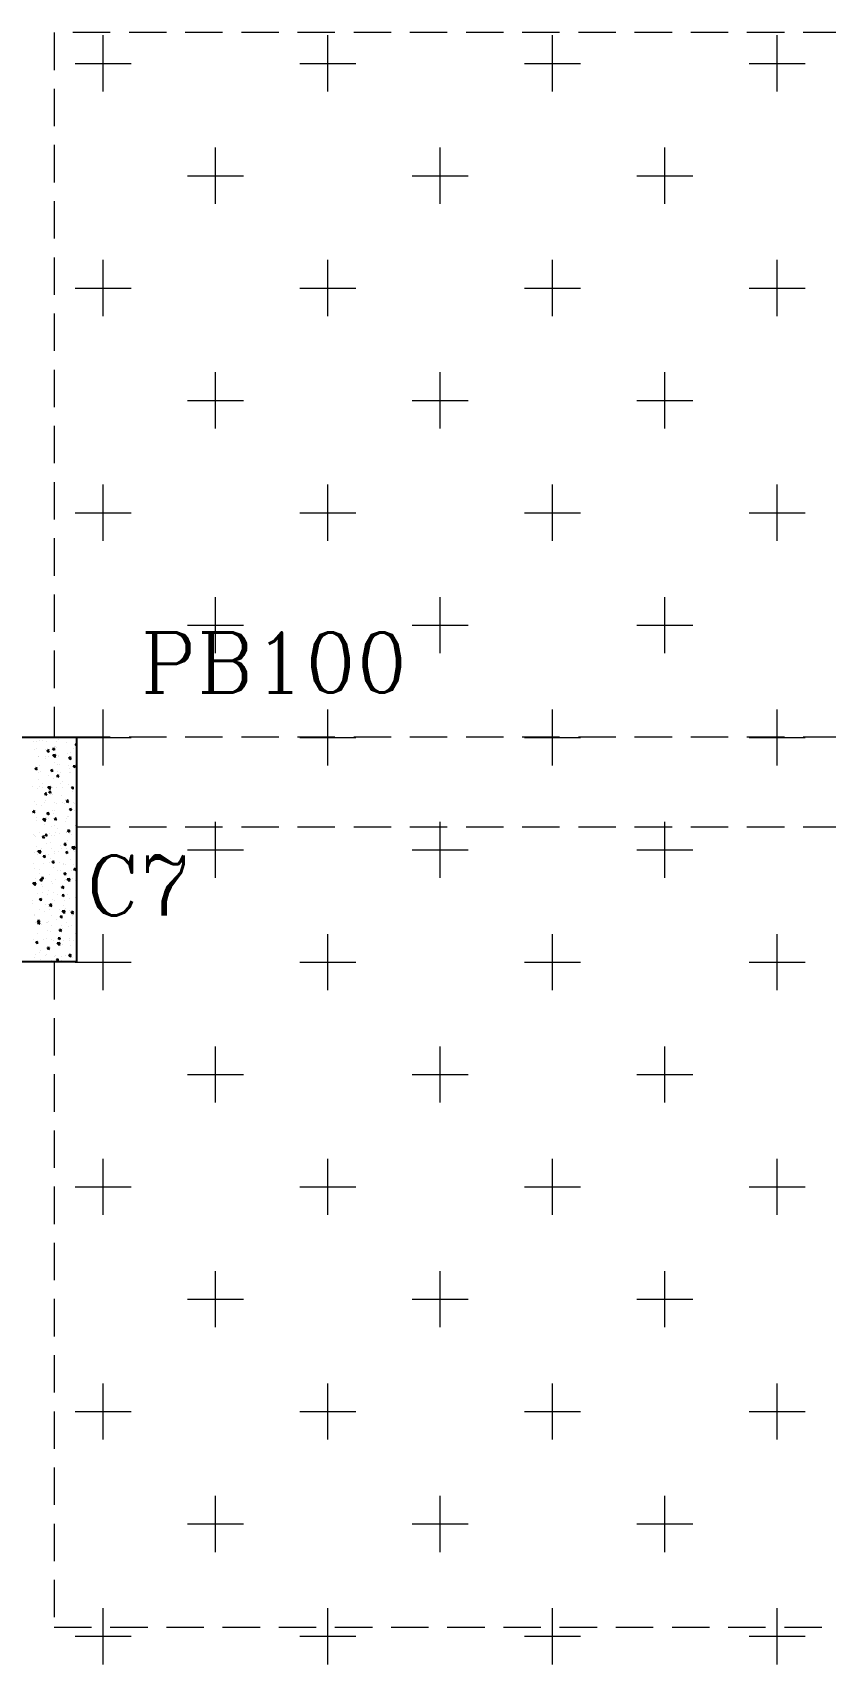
# Model space of a CAD drawing. Header units: millimetres. Extents: x 331487 to 517269, y 198509 to 399936.
# Drawn here: x 387893 to 390540, y 376749 to 382196 of the extents above; entities that cross this region are included whole.
import ezdxf

# ---------------------------------------------------------------- set-up
doc = ezdxf.new("R2010")
doc.units = ezdxf.units.MM
doc.header["$MEASUREMENT"] = 0
doc.linetypes.add('DASHED2', pattern=[0.375, 0.25, -0.125])
doc.layers.add('BEAM', color=1, linetype='Continuous', lineweight=5)
doc.layers.add('COLUMN', color=6, linetype='Continuous')
doc.styles.add('RC', font='romanc.shx', dxfattribs={"height": 200})

msp = doc.modelspace()

# ---------------------------------------------------------------- linework, layer by layer
at = {"layer": 'BEAM', "linetype": 'DASHED2', "ltscale": 500}
for p, q in [((387965.1, 382195.7), (387965.1, 379844)), ((393590.1, 382195.7), (387965.1, 382195.7)), ((393590.1, 379844), (388040.1, 379844)), ((393590.1, 379544), (388040.1, 379544)), ((387965.1, 379094), (387965.1, 376874)), ((387965.1, 376874), (393590.1, 376874))]:
    msp.add_line(p, q, dxfattribs=at)
at = {"layer": 'BEAM', "color": 253, "linetype": 'Continuous', "ltscale": 750}
for p, q in [((388128.6, 381999.5), (388128.6, 382187)), ((388878.6, 381999.5), (388878.6, 382187)), ((389628.6, 381999.5), (389628.6, 382187)), ((390378.6, 381999.5), (390378.6, 382187)), ((388034.8, 382093.2), (388222.3, 382093.2)), ((388784.8, 382093.2), (388972.3, 382093.2)), ((389534.8, 382093.2), (389722.3, 382093.2)), ((390284.8, 382093.2), (390472.3, 382093.2)), ((388503.6, 381624.5), (388503.6, 381812)), ((389253.6, 381624.5), (389253.6, 381812)), ((390003.6, 381624.5), (390003.6, 381812)), ((388409.8, 381718.2), (388597.3, 381718.2)), ((389159.8, 381718.2), (389347.3, 381718.2)), ((389909.8, 381718.2), (390097.3, 381718.2)), ((388128.6, 381249.5), (388128.6, 381437)), ((388878.6, 381249.5), (388878.6, 381437)), ((389628.6, 381249.5), (389628.6, 381437)), ((390378.6, 381249.5), (390378.6, 381437)), ((388034.8, 381343.2), (388222.3, 381343.2)), ((388784.8, 381343.2), (388972.3, 381343.2)), ((389534.8, 381343.2), (389722.3, 381343.2)), ((390284.8, 381343.2), (390472.3, 381343.2)), ((388503.6, 380874.5), (388503.6, 381062)), ((389253.6, 380874.5), (389253.6, 381062)), ((390003.6, 380874.5), (390003.6, 381062)), ((388409.8, 380968.2), (388597.3, 380968.2)), ((389159.8, 380968.2), (389347.3, 380968.2)), ((389909.8, 380968.2), (390097.3, 380968.2)), ((388128.6, 380499.5), (388128.6, 380687)), ((388878.6, 380499.5), (388878.6, 380687)), ((389628.6, 380499.5), (389628.6, 380687)), ((390378.6, 380499.5), (390378.6, 380687)), ((388034.8, 380593.2), (388222.3, 380593.2)), ((388784.8, 380593.2), (388972.3, 380593.2)), ((389534.8, 380593.2), (389722.3, 380593.2)), ((390284.8, 380593.2), (390472.3, 380593.2)), ((388503.6, 380124.5), (388503.6, 380312)), ((389253.6, 380124.5), (389253.6, 380312)), ((390003.6, 380124.5), (390003.6, 380312)), ((388409.8, 380218.2), (388597.3, 380218.2)), ((389159.8, 380218.2), (389347.3, 380218.2)), ((389909.8, 380218.2), (390097.3, 380218.2)), ((388128.6, 379844), (388128.6, 379937)), ((388878.6, 379844), (388878.6, 379937)), ((389628.6, 379844), (389628.6, 379937)), ((390378.6, 379844), (390378.6, 379937)), ((388040.1, 379843.2), (388222.3, 379843.2)), ((388128.6, 379749.5), (388128.6, 379844)), ((388784.8, 379843.2), (388972.3, 379843.2)), ((388878.6, 379749.5), (388878.6, 379844)), ((389534.8, 379843.2), (389722.3, 379843.2)), ((389628.6, 379749.5), (389628.6, 379844)), ((390284.8, 379843.2), (390472.3, 379843.2)), ((390378.6, 379749.5), (390378.6, 379844)), ((388503.6, 379544), (388503.6, 379562)), ((389253.6, 379544), (389253.6, 379562)), ((390003.6, 379544), (390003.6, 379562)), ((388503.6, 379374.5), (388503.6, 379544)), ((389253.6, 379374.5), (389253.6, 379544)), ((390003.6, 379374.5), (390003.6, 379544)), ((388409.8, 379468.2), (388597.3, 379468.2)), ((389159.8, 379468.2), (389347.3, 379468.2)), ((389909.8, 379468.2), (390097.3, 379468.2)), ((388128.6, 378999.5), (388128.6, 379187)), ((388878.6, 378999.5), (388878.6, 379187)), ((389628.6, 378999.5), (389628.6, 379187)), ((390378.6, 378999.5), (390378.6, 379187)), ((388034.8, 379093.2), (388222.3, 379093.2)), ((388784.8, 379093.2), (388972.3, 379093.2)), ((389534.8, 379093.2), (389722.3, 379093.2)), ((390284.8, 379093.2), (390472.3, 379093.2)), ((388503.6, 378624.5), (388503.6, 378812)), ((389253.6, 378624.5), (389253.6, 378812)), ((390003.6, 378624.5), (390003.6, 378812)), ((388409.8, 378718.2), (388597.3, 378718.2)), ((389159.8, 378718.2), (389347.3, 378718.2)), ((389909.8, 378718.2), (390097.3, 378718.2)), ((388128.6, 378249.5), (388128.6, 378437)), ((388878.6, 378249.5), (388878.6, 378437)), ((389628.6, 378249.5), (389628.6, 378437)), ((390378.6, 378249.5), (390378.6, 378437)), ((388034.8, 378343.2), (388222.3, 378343.2)), ((388784.8, 378343.2), (388972.3, 378343.2)), ((389534.8, 378343.2), (389722.3, 378343.2)), ((390284.8, 378343.2), (390472.3, 378343.2)), ((388503.6, 377874.5), (388503.6, 378062)), ((389253.6, 377874.5), (389253.6, 378062)), ((390003.6, 377874.5), (390003.6, 378062)), ((388409.8, 377968.2), (388597.3, 377968.2)), ((389159.8, 377968.2), (389347.3, 377968.2)), ((389909.8, 377968.2), (390097.3, 377968.2)), ((388128.6, 377499.5), (388128.6, 377687)), ((388878.6, 377499.5), (388878.6, 377687)), ((389628.6, 377499.5), (389628.6, 377687)), ((390378.6, 377499.5), (390378.6, 377687)), ((388034.8, 377593.2), (388222.3, 377593.2)), ((388784.8, 377593.2), (388972.3, 377593.2)), ((389534.8, 377593.2), (389722.3, 377593.2)), ((390284.8, 377593.2), (390472.3, 377593.2)), ((388503.6, 377124.5), (388503.6, 377312)), ((389253.6, 377124.5), (389253.6, 377312)), ((390003.6, 377124.5), (390003.6, 377312)), ((388409.8, 377218.2), (388597.3, 377218.2)), ((389159.8, 377218.2), (389347.3, 377218.2)), ((389909.8, 377218.2), (390097.3, 377218.2)), ((388128.6, 376874), (388128.6, 376937)), ((388878.6, 376874), (388878.6, 376937)), ((389628.6, 376874), (389628.6, 376937)), ((390378.6, 376874), (390378.6, 376937)), ((388034.8, 376843.2), (388222.3, 376843.2)), ((388128.6, 376749.5), (388128.6, 376874)), ((388784.8, 376843.2), (388972.3, 376843.2)), ((388878.6, 376749.5), (388878.6, 376874)), ((389534.8, 376843.2), (389722.3, 376843.2)), ((389628.6, 376749.5), (389628.6, 376874)), ((390284.8, 376843.2), (390472.3, 376843.2)), ((390378.6, 376749.5), (390378.6, 376874))]:
    msp.add_line(p, q, dxfattribs=at)
at = {"layer": 'COLUMN'}
for p, q in [((387590.1, 379844), (388040.1, 379844)), ((388040.1, 379844), (388040.1, 379094)), ((388040.1, 379094), (387590.1, 379094))]:
    msp.add_line(p, q, dxfattribs=at)
at = {"layer": 'COLUMN', "color": 2, "linetype": 'Continuous'}
for p, q in [((387895.2, 379829.5), (387895.2, 379829.5)), ((387906.5, 379831.1), (387906.5, 379831.1)), ((387916.5, 379833.4), (387916.5, 379833.4)), ((387926.6, 379831.4), (387926.6, 379831.4)), ((387929.6, 379841), (387929.6, 379841)), ((387939.8, 379829.9), (387939.8, 379829.9)), ((387973, 379828.7), (387973, 379828.7)), ((387981.1, 379835.1), (387981.1, 379835.1)), ((388006.3, 379827.5), (388006.3, 379827.5)), ((388040.1, 379820.1), (388035.3, 379819.2)), ((388040.1, 379815.1), (388035.3, 379819.2)), ((388039.6, 379826.3), (388039.6, 379826.3)), ((388039.6, 379825.3), (388039.6, 379825.3)), ((387898.5, 379804.4), (387898.5, 379804.4)), ((387904.6, 379807.4), (387904.6, 379807.4)), ((387912.9, 379780.6), (387912.9, 379780.6)), ((387914.3, 379780.1), (387914.3, 379780.1)), ((387934.6, 379803.2), (387934.6, 379803.2)), ((387936.6, 379773), (387936.6, 379773)), ((387937.9, 379778.1), (387937.9, 379778.1)), ((387945.5, 379794.5), (387942.9, 379801.5)), ((387948.9, 379799.5), (387942.9, 379801.5)), ((387945.5, 379794.5), (387948.9, 379799.5)), ((387946.2, 379779.4), (387946.2, 379779.4)), ((387966.3, 379806.5), (387960.1, 379805.3)), ((387965.8, 379800.5), (387960.1, 379805.3)), ((387969.8, 379784.9), (387960.3, 379783.8)), ((387968.5, 379776), (387960.4, 379783.8)), ((387965.8, 379800.5), (387966.3, 379806.5)), ((387967.6, 379814), (387967.6, 379814)), ((387968.5, 379776), (387969.8, 379784.9)), ((387969.1, 379814.7), (387969.1, 379814.7)), ((387971.6, 379811.2), (387971.6, 379811.2)), ((387974.1, 379776.9), (387974.1, 379776.9)), ((387978.8, 379781.7), (387978.8, 379781.7)), ((387979.4, 379778.2), (387979.4, 379778.2)), ((388008.5, 379788.4), (388008.5, 379788.4)), ((388012.7, 379777), (388012.7, 379777)), ((388018.1, 379770.2), (388015.4, 379777.2)), ((388021.4, 379775.2), (388015.4, 379777.2)), ((388018.1, 379770.2), (388021.4, 379775.2)), ((388018.5, 379794.1), (388018.5, 379794.1)), ((388031.3, 379807.1), (388031.3, 379807.1)), ((387905.3, 379734.8), (387902.6, 379741.8)), ((387908.6, 379739.8), (387902.6, 379741.8)), ((387905.3, 379734.8), (387908.6, 379739.8)), ((387906.8, 379741.3), (387906.8, 379741.3)), ((387912, 379726.7), (387912, 379726.7)), ((387914.7, 379749.1), (387914.7, 379749.1)), ((387919.9, 379729.3), (387919.9, 379729.3)), ((387946.2, 379715), (387946.2, 379715)), ((387946.6, 379714.7), (387946.6, 379714.7)), ((387953.2, 379728), (387953.2, 379728)), ((387960.1, 379734.7), (387953.8, 379733.6)), ((387959.5, 379728.7), (387953.8, 379733.6)), ((387959.5, 379728.7), (387960.1, 379734.7)), ((387965.4, 379760.6), (387965.4, 379760.6)), ((387977.8, 379710.5), (387975.1, 379717.5)), ((387981.2, 379715.5), (387975.1, 379717.5)), ((387976.5, 379728.3), (387976.5, 379728.3)), ((387977.4, 379751.8), (387977.4, 379751.8)), ((387977.8, 379710.5), (387981.1, 379715.5)), ((387981.6, 379752.9), (387981.6, 379752.9)), ((387986.5, 379726.8), (387986.5, 379726.8)), ((388013.5, 379750.5), (388013.5, 379750.5)), ((388016.2, 379740.7), (388016.2, 379740.7)), ((388016.8, 379725.5), (388016.8, 379725.5)), ((388019.8, 379725.6), (388019.8, 379725.6)), ((388035.3, 379748.6), (388029, 379747.4)), ((388034.8, 379742.6), (388029, 379747.4)), ((388034.8, 379742.6), (388035.3, 379748.6)), ((387894.1, 379678.5), (387894.1, 379678.5)), ((387909.8, 379673.3), (387909.8, 379673.3)), ((387911.8, 379703.4), (387911.8, 379703.4)), ((387915.1, 379678.4), (387915.1, 379678.4)), ((387924.7, 379690.8), (387924.7, 379690.8)), ((387927.4, 379677.3), (387927.4, 379677.3)), ((387937.5, 379650.8), (387934.8, 379657.8)), ((387940.9, 379655.8), (387934.8, 379657.8)), ((387937.5, 379650.8), (387940.9, 379655.8)), ((387953.3, 379678.2), (387943.8, 379677.1)), ((387951.9, 379669.3), (387943.8, 379677.1)), ((387953.8, 379663), (387947.5, 379661.8)), ((387953.3, 379657), (387947.5, 379661.8)), ((387951.2, 379677.1), (387951.2, 379677.1)), ((387951.9, 379669.3), (387953.3, 379678.2)), ((387953.3, 379657), (387953.8, 379663)), ((387956.6, 379656.4), (387956.6, 379656.4)), ((387960.7, 379676.1), (387960.7, 379676.1)), ((387963.1, 379707.2), (387963.1, 379707.2)), ((387974.3, 379674.9), (387974.3, 379674.9)), ((387985.7, 379688.7), (387985.7, 379688.7)), ((387991.6, 379694.6), (387991.6, 379694.6)), ((387994, 379674.9), (387994, 379674.9)), ((388013.9, 379687.3), (388013.9, 379687.3)), ((388029, 379676.9), (388022.7, 379675.7)), ((388028.5, 379670.9), (388022.7, 379675.7)), ((388025.1, 379662.4), (388025.1, 379662.4)), ((388027.3, 379673.7), (388027.3, 379673.7)), ((388028.5, 379670.9), (388029, 379676.9)), ((387900.5, 379628), (387900.5, 379628)), ((387907.5, 379619.9), (387907.5, 379619.9)), ((387923.4, 379615.2), (387923.4, 379615.2)), ((387933.8, 379626.8), (387933.8, 379626.8)), ((387934.7, 379632.4), (387934.7, 379632.4)), ((387954.5, 379652.1), (387954.5, 379652.1)), ((387958.6, 379600.4), (387958.6, 379600.4)), ((387960.9, 379653.8), (387960.9, 379653.8)), ((387967.1, 379625.6), (387967.1, 379625.6)), ((387972, 379621.5), (387972, 379621.5)), ((387990.7, 379650.8), (387990.7, 379650.8)), ((387993.9, 379625.8), (387993.9, 379625.8)), ((388000.4, 379624.4), (388000.4, 379624.4)), ((388001.6, 379636.3), (388001.6, 379636.3)), ((388010, 379626.5), (388007.4, 379633.5)), ((388013.4, 379631.5), (388007.4, 379633.5)), ((388010, 379626.5), (388013.4, 379631.5)), ((388011.7, 379633.9), (388011.7, 379633.9)), ((388022.7, 379605.1), (388016.5, 379604)), ((388022.2, 379599.2), (388016.5, 379604)), ((388022.2, 379599.2), (388022.7, 379605.1)), ((388030.1, 379624.5), (388030.1, 379624.5)), ((388033.7, 379623.2), (388033.7, 379623.2)), ((387897.3, 379591.1), (387894.6, 379598.1)), ((387900.6, 379596.1), (387894.6, 379598.1)), ((387897.3, 379591.1), (387900.6, 379596.1)), ((387905.2, 379566.5), (387905.2, 379566.5)), ((387907.6, 379576.7), (387907.6, 379576.7)), ((387936.7, 379571.5), (387927.2, 379570.4)), ((387935.4, 379562.6), (387927.3, 379570.4)), ((387928.4, 379577.3), (387928.4, 379577.3)), ((387931.7, 379552.3), (387931.7, 379552.3)), ((387935.4, 379562.6), (387936.7, 379571.5)), ((387940.8, 379575.5), (387940.8, 379575.5)), ((387947.5, 379591.3), (387941.2, 379590.1)), ((387947, 379585.3), (387941.2, 379590.1)), ((387944.7, 379574.1), (387944.7, 379574.1)), ((387947, 379585.3), (387947.5, 379591.3)), ((387956.3, 379547.1), (387956.3, 379547.1)), ((387962.8, 379588.9), (387962.8, 379588.9)), ((387966.6, 379598.1), (387966.6, 379598.1)), ((387969.8, 379566.8), (387967.1, 379573.8)), ((387973.1, 379571.8), (387967.1, 379573.8)), ((387967.8, 379551), (387967.8, 379551)), ((387969.8, 379566.8), (387973.1, 379571.8)), ((387969.8, 379568.1), (387969.8, 379568.1)), ((387974.1, 379574.3), (387974.1, 379574.3)), ((388002.3, 379562.6), (388002.3, 379562.6)), ((388007.4, 379573), (388007.4, 379573)), ((388009.4, 379580.5), (388009.4, 379580.5)), ((388011.7, 379578), (388011.7, 379578)), ((388033.4, 379599.5), (388033.4, 379599.5)), ((388040.1, 379548.1), (388039.6, 379549.5)), ((388040.1, 379549.3), (388039.6, 379549.5)), ((387895, 379519.9), (387895, 379519.9)), ((387900.5, 379515.5), (387900.5, 379515.5)), ((387903, 379513.2), (387903, 379513.2)), ((387915.1, 379524.7), (387915.1, 379524.7)), ((387929.5, 379507.1), (387926.8, 379514.1)), ((387932.9, 379512.1), (387926.8, 379514.1)), ((387929.5, 379507.1), (387932.9, 379512.1)), ((387941.2, 379519.5), (387935, 379518.4)), ((387940.7, 379513.6), (387935, 379518.4)), ((387940.7, 379513.6), (387941.2, 379519.5)), ((387948.3, 379523.5), (387948.3, 379523.5)), ((387954.1, 379493.7), (387954.1, 379493.7)), ((387954.7, 379515.8), (387954.7, 379515.8)), ((387967.5, 379514.8), (387967.5, 379514.8)), ((387971.1, 379526), (387971.1, 379526)), ((387976.7, 379539.8), (387976.7, 379539.8)), ((387981.6, 379522.3), (387981.6, 379522.3)), ((388007.2, 379527.2), (388007.2, 379527.2)), ((388007.2, 379524.7), (388007.2, 379524.7)), ((388016.5, 379533.4), (388010.2, 379532.3)), ((388015.9, 379527.4), (388010.2, 379532.3)), ((388010.5, 379499.7), (388010.5, 379499.7)), ((388014.9, 379521.1), (388014.9, 379521.1)), ((388015.9, 379527.4), (388016.4, 379533.4)), ((388021.7, 379519.6), (388021.7, 379519.6)), ((387900.7, 379459.8), (387900.7, 379459.8)), ((387905, 379461.6), (387905, 379461.6)), ((387905.5, 379477.6), (387905.5, 379477.6)), ((387908.8, 379452.6), (387908.8, 379452.6)), ((387920.2, 379464.8), (387910.7, 379463.7)), ((387918.8, 379455.9), (387910.7, 379463.6)), ((387918.8, 379455.9), (387920.2, 379464.8)), ((387921.5, 379474.2), (387921.5, 379474.2)), ((387935, 379447.8), (387928.7, 379446.7)), ((387934.4, 379441.8), (387928.7, 379446.7)), ((387934.4, 379441.8), (387935, 379447.8)), ((387940, 379489.2), (387940, 379489.2)), ((387945, 379451.3), (387945, 379451.3)), ((387951.8, 379440.3), (387951.8, 379440.3)), ((387954.7, 379473), (387954.7, 379473)), ((387964.7, 379457.5), (387964.7, 379457.5)), ((387965.3, 379461.4), (387965.3, 379461.4)), ((387979.4, 379462.9), (387979.4, 379462.9)), ((387986.7, 379481.5), (387986.7, 379481.5)), ((387988, 379471.8), (387988, 379471.8)), ((388002, 379482.8), (387999.4, 379489.8)), ((388005.4, 379487.7), (387999.4, 379489.8)), ((388002, 379482.8), (388005.4, 379487.7)), ((388010.2, 379461.7), (388003.9, 379460.5)), ((388009.6, 379455.7), (388003.9, 379460.5)), ((388004.9, 379473.8), (388004.9, 379473.8)), ((388009.6, 379455.7), (388010.2, 379461.7)), ((388018.9, 379436.5), (388018.9, 379436.5)), ((388021.3, 379470.6), (388021.3, 379470.6)), ((388034.1, 379478), (388024.7, 379476.9)), ((388032.8, 379469.1), (388024.7, 379476.9)), ((388031.7, 379461.3), (388031.7, 379461.3)), ((388032.8, 379469.1), (388034.1, 379478)), ((387895.2, 379424.1), (387895.2, 379424.1)), ((387898.5, 379406.4), (387898.5, 379406.4)), ((387915.1, 379403.3), (387915.1, 379403.3)), ((387917.1, 379389.4), (387917.1, 379389.4)), ((387928.5, 379422.9), (387928.5, 379422.9)), ((387948.3, 379426.2), (387948.3, 379426.2)), ((387949.6, 379386.9), (387949.6, 379386.9)), ((387961.8, 379423.1), (387959.1, 379430.1)), ((387965.1, 379428.1), (387959.1, 379430.1)), ((387961.8, 379423.1), (387965.1, 379428.1)), ((387961.8, 379421.7), (387961.8, 379421.7)), ((387963, 379408), (387963, 379408)), ((387974.7, 379399.2), (387974.7, 379399.2)), ((387984.4, 379425), (387984.4, 379425)), ((387987.7, 379399.9), (387987.7, 379399.9)), ((387995.1, 379420.5), (387995.1, 379420.5)), ((387996.7, 379423.1), (387996.7, 379423.1)), ((388003.9, 379390), (387997.6, 379388.8)), ((388003.4, 379384), (387997.6, 379388.8)), ((388002.7, 379420.4), (388002.7, 379420.4)), ((388003.4, 379384), (388003.9, 379390)), ((388023.8, 379398.7), (388023.8, 379398.7)), ((388028.4, 379419.2), (388028.4, 379419.2)), ((388034.3, 379398.8), (388031.6, 379405.8)), ((388037.6, 379403.7), (388031.6, 379405.8)), ((388034.3, 379398.8), (388037.6, 379403.7)), ((387903.6, 379358), (387894.1, 379356.9)), ((387902.3, 379349.1), (387894.1, 379356.9)), ((387896.2, 379353), (387896.2, 379353)), ((387902.3, 379349.1), (387903.6, 379358)), ((387902.7, 379372.2), (387902.7, 379372.2)), ((387921.5, 379363.4), (387918.8, 379370.4)), ((387924.9, 379368.4), (387918.8, 379370.4)), ((387921.5, 379363.4), (387924.9, 379368.4)), ((387922.1, 379351.5), (387922.1, 379351.5)), ((387928.7, 379376.1), (387922.4, 379374.9)), ((387928.2, 379370.1), (387922.4, 379374.9)), ((387925.1, 379345), (387925.1, 379345)), ((387928.2, 379370.1), (387928.7, 379376.1)), ((387936, 379371), (387936, 379371)), ((387947.3, 379333.5), (387947.3, 379333.5)), ((387956.6, 379363.1), (387956.6, 379363.1)), ((387960.8, 379354.6), (387960.8, 379354.6)), ((387969.3, 379369.7), (387969.3, 379369.7)), ((387984.7, 379340.9), (387984.7, 379340.9)), ((387994, 379339.1), (387991.3, 379346.1)), ((387997.4, 379344), (387991.3, 379346.1)), ((387994, 379339.1), (387997.4, 379344)), ((387996, 379336.8), (387996, 379336.8)), ((388000.4, 379367), (388000.4, 379367)), ((388002.6, 379368.5), (388002.6, 379368.5)), ((388006.7, 379364.8), (388006.7, 379364.8)), ((388017.6, 379371.3), (388008.1, 379370.2)), ((388016.2, 379362.4), (388008.1, 379370.2)), ((388016.2, 379362.4), (388017.6, 379371.3)), ((388027.1, 379373.6), (388027.1, 379373.6)), ((388035.9, 379367.3), (388035.9, 379367.3)), ((387894, 379299.6), (387894, 379299.6)), ((387894.3, 379289.6), (387894.3, 379289.6)), ((387909.1, 379321.7), (387909.1, 379321.7)), ((387922.4, 379304.4), (387916.1, 379303.2)), ((387921.9, 379298.4), (387916.1, 379303.2)), ((387921.9, 379298.4), (387922.4, 379304.4)), ((387925.4, 379326.5), (387925.4, 379326.5)), ((387935.1, 379286.7), (387935.1, 379286.7)), ((387942.4, 379320.4), (387942.4, 379320.4)), ((387945.1, 379280.2), (387945.1, 379280.2)), ((387953.8, 379279.4), (387951.1, 379286.4)), ((387957.1, 379284.3), (387951.1, 379286.4)), ((387953.8, 379279.4), (387957.1, 379284.3)), ((387958.5, 379301.2), (387958.5, 379301.2)), ((387961.6, 379325.2), (387961.6, 379325.2)), ((387964.9, 379300.2), (387964.9, 379300.2)), ((387975.7, 379319.2), (387975.7, 379319.2)), ((387997.6, 379318.2), (387991.4, 379317.1)), ((387997.1, 379312.3), (387991.4, 379317.1)), ((387994.7, 379282.5), (387994.7, 379282.5)), ((387997.1, 379312.3), (387997.6, 379318.2)), ((387998.2, 379313.6), (387998.2, 379313.6)), ((388001, 379298.9), (388001, 379298.9)), ((388004.3, 379273.9), (388004.3, 379273.9)), ((388009, 379318), (388009, 379318)), ((388016.7, 379306.5), (388016.7, 379306.5)), ((388035.5, 379310.5), (388035.5, 379310.5)), ((387899.3, 379251.8), (387899.3, 379251.8)), ((387900.1, 379248.5), (387900.1, 379248.5)), ((387902.6, 379226.7), (387902.6, 379226.7)), ((387916.1, 379232.6), (387909.9, 379231.5)), ((387915.6, 379226.7), (387909.9, 379231.5)), ((387913.5, 379219.7), (387910.8, 379226.7)), ((387916.9, 379224.7), (387910.8, 379226.7)), ((387913.5, 379219.7), (387916.9, 379224.7)), ((387915.6, 379226.7), (387916.1, 379232.6)), ((387916.1, 379270.3), (387916.1, 379270.3)), ((387933.7, 379263.3), (387933.7, 379263.3)), ((387938.7, 379225.5), (387938.7, 379225.5)), ((387942.8, 379226.8), (387942.8, 379226.8)), ((387945.1, 379228.3), (387945.1, 379228.3)), ((387949.4, 379269.1), (387949.4, 379269.1)), ((387956.2, 379247.9), (387956.2, 379247.9)), ((387973.2, 379237), (387973.2, 379237)), ((387982.7, 379267.9), (387982.7, 379267.9)), ((387991.4, 379246.5), (387985.1, 379245.4)), ((387990.8, 379240.5), (387985.1, 379245.4)), ((387990.8, 379240.5), (387991.3, 379246.5)), ((388001, 379264.6), (387991.5, 379263.5)), ((387999.7, 379255.7), (387991.6, 379263.5)), ((387995.9, 379260.3), (387995.9, 379260.3)), ((387999.7, 379255.7), (388001, 379264.6)), ((388004.8, 379224.2), (388004.8, 379224.2)), ((388016, 379266.7), (388016, 379266.7)), ((388026.3, 379255), (388023.6, 379262)), ((388029.6, 379260), (388023.6, 379262)), ((388026.3, 379255), (388029.6, 379260)), ((388026.7, 379248.2), (388026.7, 379248.2)), ((387896.8, 379169.1), (387896.8, 379169.1)), ((387910.1, 379190.2), (387910.1, 379190.2)), ((387923.6, 379218.4), (387923.6, 379218.4)), ((387930, 379167.9), (387930, 379167.9)), ((387940.6, 379173.4), (387940.6, 379173.4)), ((387942, 379200.4), (387942, 379200.4)), ((387954, 379194.5), (387954, 379194.5)), ((387955.1, 379170), (387955.1, 379170)), ((387956.9, 379217.2), (387956.9, 379217.2)), ((387963.3, 379166.7), (387963.3, 379166.7)), ((387978.2, 379199.2), (387978.2, 379199.2)), ((387985.1, 379174.8), (387978.8, 379173.6)), ((387984.5, 379168.8), (387978.8, 379173.6)), ((387981.4, 379174.1), (387981.4, 379174.1)), ((387986, 379195.3), (387983.3, 379202.4)), ((387989.4, 379200.3), (387983.3, 379202.3)), ((387984.5, 379168.8), (387985.1, 379174.8)), ((387986, 379195.3), (387989.4, 379200.3)), ((387990.2, 379215.9), (387990.2, 379215.9)), ((387993.6, 379206.9), (387993.6, 379206.9)), ((387996.6, 379165.4), (387996.6, 379165.4)), ((388012.6, 379210.7), (388012.6, 379210.7)), ((388014.8, 379165.9), (388014.8, 379165.9)), ((388017.6, 379172.9), (388017.6, 379172.9)), ((388023.5, 379214.7), (388023.5, 379214.7)), ((388029.9, 379164.2), (388029.9, 379164.2)), ((388036.7, 379189.9), (388036.7, 379189.9)), ((387909.9, 379160.9), (387903.6, 379159.8)), ((387909.3, 379154.9), (387903.6, 379159.8)), ((387903.8, 379117.7), (387903.8, 379117.7)), ((387909.3, 379154.9), (387909.9, 379160.9)), ((387910.9, 379163.6), (387910.9, 379163.6)), ((387915.9, 379125.7), (387915.9, 379125.7)), ((387920.1, 379131.8), (387920.1, 379131.8)), ((387937.1, 379116.5), (387937.1, 379116.5)), ((387938.3, 379120), (387938.3, 379120)), ((387945.8, 379135.7), (387943.1, 379142.7)), ((387949.1, 379140.6), (387943.1, 379142.7)), ((387945.8, 379135.7), (387949.1, 379140.6)), ((387950.3, 379137.3), (387950.3, 379137.3)), ((387951.7, 379141.1), (387951.7, 379141.1)), ((387965.1, 379111.7), (387965.1, 379111.7)), ((387970.4, 379115.3), (387970.4, 379115.3)), ((387984.5, 379157.8), (387975, 379156.7)), ((387983.1, 379148.9), (387975, 379156.7)), ((387983.1, 379149), (387984.5, 379157.8)), ((387989.8, 379111), (387989.8, 379111)), ((387991.4, 379153.5), (387991.4, 379153.5)), ((388003.7, 379114.1), (388003.7, 379114.1)), ((388018.3, 379111.3), (388015.6, 379118.3)), ((388021.6, 379116.3), (388015.6, 379118.3)), ((388018.3, 379111.3), (388021.6, 379116.3)), ((388020.9, 379147.8), (388020.9, 379147.8)), ((388037, 379112.9), (388037, 379112.9)), ((387898.1, 379107.9), (387898.1, 379107.9)), ((387919.2, 379100.7), (387919.2, 379100.7)), ((387955.3, 379099.4), (387955.3, 379099.4)), ((387978.8, 379103.1), (387972.5, 379101.9)), ((387978.3, 379097.1), (387972.5, 379101.9)), ((387978.3, 379097.1), (387978.8, 379103.1)), ((387989.1, 379100.1), (387989.1, 379100.1)), ((388024.8, 379107.6), (388024.8, 379107.6))]:
    msp.add_line(p, q, dxfattribs=at)

# ---------------------------------------------------------------- texts
at = {"layer": 'COLUMN', "style": 'RC'}
for s, p in [('PB100', (388253.5, 379993.7)), ('C7', (388070.7, 379249))]:
    msp.add_text(s, height=200, dxfattribs=at).set_placement(p)

doc.saveas('drawing.dxf')
